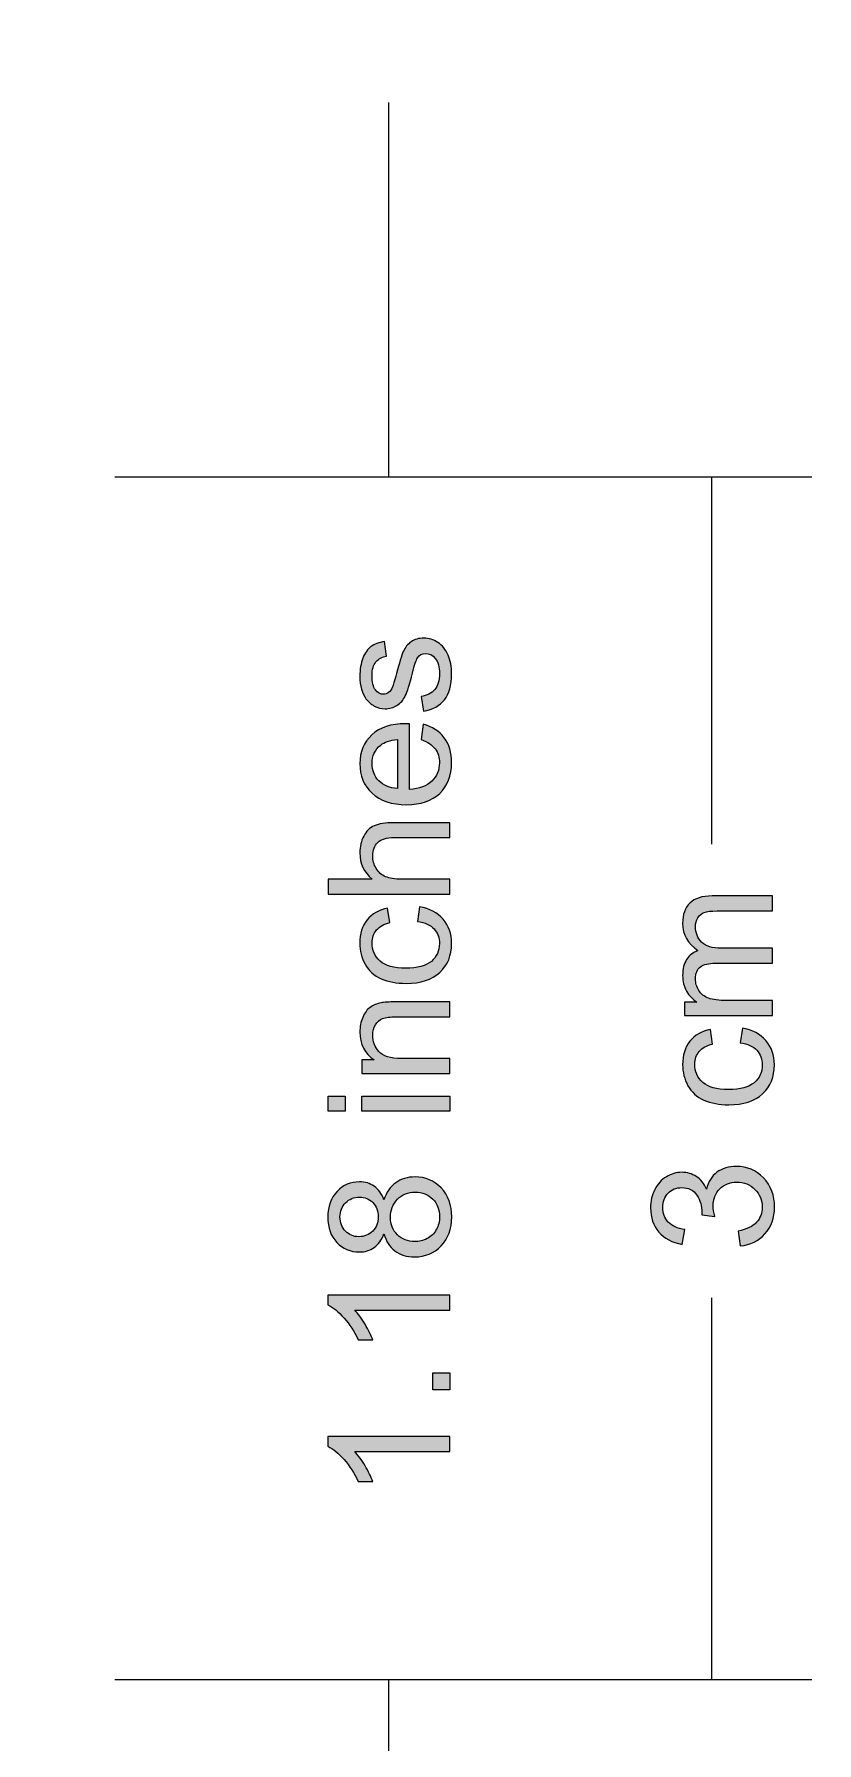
# Model space of a CAD drawing. Header units: centimetres. Extents: x 3.2 to 56.2, y -80.4 to -3.5.
# Drawn here: x 8.625 to 10.578, y -75.44 to -71.178 of the extents above; entities that cross this region are included whole.
import ezdxf

# ---------------------------------------------------------------- set-up
doc = ezdxf.new("R2010")
doc.units = ezdxf.units.CM
doc.header["$MEASUREMENT"] = 0

msp = doc.modelspace()

# ---------------------------------------------------------------- hatches: boundary and pattern name
at = {"true_color": 0x1e6ea6}
h = msp.add_hatch(color=144, dxfattribs=at)
edge = h.paths.add_edge_path()
edge.add_spline(control_points=[(9.6619, -74.6762), (9.6619, -74.6762), (9.6619, -74.7135), (9.6619, -74.7135), (9.6619, -74.7135), (9.4247, -74.7135), (9.4247, -74.7135), (9.4333, -74.7224), (9.4418, -74.7342), (9.4504, -74.7487), (9.4589, -74.7633), (9.4653, -74.7764), (9.4696, -74.788), (9.4696, -74.788), (9.4336, -74.788), (9.4336, -74.788), (9.4238, -74.7672), (9.412, -74.7489), (9.398, -74.7334), (9.3841, -74.7178), (9.3706, -74.7067), (9.3575, -74.7002), (9.3575, -74.7002), (9.3575, -74.6762), (9.3575, -74.6762), (9.3575, -74.6762), (9.6619, -74.6762), (9.6619, -74.6762), (9.6619, -74.6762), (9.6619, -74.6762), (9.6619, -74.6762)], knot_values=[0, 0, 0, 0, 1, 1, 1, 2, 2, 2, 3, 3, 3, 4, 4, 4, 5, 5, 5, 6, 6, 6, 7, 7, 7, 8, 8, 8, 9, 9, 9, 10, 10, 10, 10], degree=3, periodic=1)
h.paths.add_polyline_path([(9.6619, -74.5597), (9.6196, -74.5597), (9.6196, -74.5174), (9.6619, -74.5174)])
edge = h.paths.add_edge_path()
edge.add_spline(control_points=[(9.6619, -74.3231), (9.6619, -74.3231), (9.6619, -74.3604), (9.6619, -74.3604), (9.6619, -74.3604), (9.4247, -74.3604), (9.4247, -74.3604), (9.4333, -74.3694), (9.4418, -74.3811), (9.4504, -74.3957), (9.4589, -74.4102), (9.4653, -74.4233), (9.4696, -74.4349), (9.4696, -74.4349), (9.4336, -74.4349), (9.4336, -74.4349), (9.4238, -74.4141), (9.412, -74.3959), (9.398, -74.3803), (9.3841, -74.3647), (9.3706, -74.3536), (9.3575, -74.3471), (9.3575, -74.3471), (9.3575, -74.3231), (9.3575, -74.3231), (9.3575, -74.3231), (9.6619, -74.3231), (9.6619, -74.3231), (9.6619, -74.3231), (9.6619, -74.3231), (9.6619, -74.3231)], knot_values=[0, 0, 0, 0, 1, 1, 1, 2, 2, 2, 3, 3, 3, 4, 4, 4, 5, 5, 5, 6, 6, 6, 7, 7, 7, 8, 8, 8, 9, 9, 9, 10, 10, 10, 10], degree=3, periodic=1)
edge = h.paths.add_edge_path()
edge.add_spline(control_points=[(9.4976, -74.17), (9.4919, -74.1855), (9.4838, -74.1969), (9.4734, -74.2044), (9.4629, -74.2118), (9.4503, -74.2156), (9.4357, -74.2156), (9.4136, -74.2156), (9.3951, -74.2076), (9.3801, -74.1918), (9.3651, -74.176), (9.3575, -74.1549), (9.3575, -74.1286), (9.3575, -74.1022), (9.3652, -74.0809), (9.3806, -74.0648), (9.396, -74.0488), (9.4147, -74.0407), (9.4367, -74.0407), (9.4508, -74.0407), (9.4631, -74.0444), (9.4734, -74.0517), (9.4839, -74.0591), (9.4919, -74.0702), (9.4976, -74.0852), (9.5036, -74.0667), (9.5134, -74.0526), (9.5269, -74.043), (9.5404, -74.0333), (9.5565, -74.0284), (9.5752, -74.0284), (9.6011, -74.0284), (9.6229, -74.0376), (9.6405, -74.0559), (9.6581, -74.0742), (9.667, -74.0983), (9.667, -74.1281), (9.667, -74.158), (9.6581, -74.182), (9.6404, -74.2004), (9.6227, -74.2186), (9.6006, -74.2278), (9.5742, -74.2278), (9.5545, -74.2278), (9.538, -74.2228), (9.5247, -74.2128), (9.5114, -74.2028), (9.5024, -74.1885), (9.4976, -74.17), (9.4976, -74.17), (9.4976, -74.17), (9.4976, -74.17)], knot_values=[0, 0, 0, 0, 1, 1, 1, 2, 2, 2, 3, 3, 3, 4, 4, 4, 5, 5, 5, 6, 6, 6, 7, 7, 7, 8, 8, 8, 9, 9, 9, 10, 10, 10, 11, 11, 11, 12, 12, 12, 13, 13, 13, 14, 14, 14, 15, 15, 15, 16, 16, 16, 17, 17, 17, 17], degree=3, periodic=1)
edge = h.paths.add_edge_path()
edge.add_spline(control_points=[(9.4343, -74.1775), (9.4487, -74.1775), (9.4605, -74.1729), (9.4696, -74.1638), (9.4787, -74.1546), (9.4832, -74.1426), (9.4832, -74.1277), (9.4832, -74.1132), (9.4787, -74.1015), (9.4697, -74.0924), (9.4607, -74.0833), (9.4496, -74.0788), (9.4365, -74.0788), (9.4228, -74.0788), (9.4113, -74.0835), (9.402, -74.0929), (9.3926, -74.1022), (9.388, -74.114), (9.388, -74.1281), (9.388, -74.1424), (9.3926, -74.1542), (9.4017, -74.1636), (9.4108, -74.1728), (9.4216, -74.1775), (9.4343, -74.1775), (9.4343, -74.1775), (9.4343, -74.1775), (9.4343, -74.1775)], knot_values=[0, 0, 0, 0, 1, 1, 1, 2, 2, 2, 3, 3, 3, 4, 4, 4, 5, 5, 5, 6, 6, 6, 7, 7, 7, 8, 8, 8, 9, 9, 9, 9], degree=3, periodic=1)
edge = h.paths.add_edge_path()
edge.add_spline(control_points=[(9.5745, -74.1897), (9.5851, -74.1897), (9.5954, -74.1873), (9.6053, -74.1823), (9.6152, -74.1774), (9.6229, -74.1699), (9.6283, -74.1599), (9.6337, -74.1499), (9.6365, -74.1392), (9.6365, -74.1279), (9.6365, -74.1099), (9.6308, -74.0953), (9.6194, -74.0837), (9.6079, -74.0722), (9.5934, -74.0665), (9.5757, -74.0665), (9.5578, -74.0665), (9.543, -74.0725), (9.5313, -74.0842), (9.5196, -74.0961), (9.5137, -74.1111), (9.5137, -74.129), (9.5137, -74.1467), (9.5195, -74.1611), (9.5311, -74.1726), (9.5426, -74.184), (9.5571, -74.1897), (9.5745, -74.1897), (9.5745, -74.1897), (9.5745, -74.1897), (9.5745, -74.1897)], knot_values=[0, 0, 0, 0, 1, 1, 1, 2, 2, 2, 3, 3, 3, 4, 4, 4, 5, 5, 5, 6, 6, 6, 7, 7, 7, 8, 8, 8, 9, 9, 9, 10, 10, 10, 10], degree=3, periodic=1)
h.paths.add_polyline_path([(9.4011, -73.8642), (9.3588, -73.8642), (9.3588, -73.8269), (9.4011, -73.8269)])
h.paths.add_polyline_path([(9.6619, -73.8642), (9.4422, -73.8642), (9.4422, -73.8269), (9.6619, -73.8269)])
edge = h.paths.add_edge_path()
edge.add_spline(control_points=[(9.6619, -73.7701), (9.6619, -73.7701), (9.4422, -73.7701), (9.4422, -73.7701), (9.4422, -73.7701), (9.4422, -73.7367), (9.4422, -73.7367), (9.4422, -73.7367), (9.4734, -73.7367), (9.4734, -73.7367), (9.4494, -73.7206), (9.4375, -73.6973), (9.4375, -73.6669), (9.4375, -73.6536), (9.4399, -73.6415), (9.4447, -73.6304), (9.4494, -73.6193), (9.4557, -73.611), (9.4633, -73.6055), (9.471, -73.6), (9.4802, -73.5961), (9.4908, -73.5939), (9.4977, -73.5926), (9.5098, -73.5919), (9.527, -73.5919), (9.527, -73.5919), (9.6619, -73.5919), (9.6619, -73.5919), (9.6619, -73.5919), (9.6619, -73.6292), (9.6619, -73.6292), (9.6619, -73.6292), (9.5284, -73.6292), (9.5284, -73.6292), (9.5132, -73.6292), (9.5019, -73.6306), (9.4944, -73.6335), (9.4869, -73.6364), (9.4809, -73.6415), (9.4764, -73.6488), (9.472, -73.6562), (9.4697, -73.6649), (9.4697, -73.6747), (9.4697, -73.6905), (9.4747, -73.7042), (9.4848, -73.7157), (9.4948, -73.7272), (9.5139, -73.7329), (9.542, -73.7329), (9.542, -73.7329), (9.6619, -73.7329), (9.6619, -73.7329), (9.6619, -73.7329), (9.6619, -73.7701), (9.6619, -73.7701), (9.6619, -73.7701), (9.6619, -73.7701), (9.6619, -73.7701)], knot_values=[0, 0, 0, 0, 1, 1, 1, 2, 2, 2, 3, 3, 3, 4, 4, 4, 5, 5, 5, 6, 6, 6, 7, 7, 7, 8, 8, 8, 9, 9, 9, 10, 10, 10, 11, 11, 11, 12, 12, 12, 13, 13, 13, 14, 14, 14, 15, 15, 15, 16, 16, 16, 17, 17, 17, 18, 18, 18, 19, 19, 19, 19], degree=3, periodic=1)
edge = h.paths.add_edge_path()
edge.add_spline(control_points=[(9.5815, -73.3912), (9.5815, -73.3912), (9.5865, -73.3548), (9.5865, -73.3548), (9.6116, -73.3588), (9.6311, -73.369), (9.6453, -73.3854), (9.6595, -73.4018), (9.6665, -73.4221), (9.6665, -73.446), (9.6665, -73.476), (9.6567, -73.5001), (9.6371, -73.5183), (9.6175, -73.5366), (9.5894, -73.5457), (9.5529, -73.5457), (9.5292, -73.5457), (9.5085, -73.5417), (9.4907, -73.5339), (9.473, -73.5261), (9.4597, -73.5142), (9.4509, -73.4981), (9.442, -73.4821), (9.4375, -73.4646), (9.4375, -73.4457), (9.4375, -73.4219), (9.4435, -73.4024), (9.4556, -73.3873), (9.4676, -73.3721), (9.4848, -73.3624), (9.5069, -73.3582), (9.5069, -73.3582), (9.5125, -73.3941), (9.5125, -73.3941), (9.4977, -73.3976), (9.4866, -73.4037), (9.4791, -73.4125), (9.4717, -73.4212), (9.468, -73.4318), (9.468, -73.4442), (9.468, -73.463), (9.4747, -73.4782), (9.4881, -73.49), (9.5016, -73.5017), (9.5228, -73.5076), (9.5518, -73.5076), (9.5813, -73.5076), (9.6027, -73.5019), (9.616, -73.4907), (9.6294, -73.4793), (9.6361, -73.4646), (9.6361, -73.4464), (9.6361, -73.4317), (9.6316, -73.4195), (9.6227, -73.4098), (9.6138, -73.4), (9.6, -73.3938), (9.5815, -73.3912), (9.5815, -73.3912), (9.5815, -73.3912), (9.5815, -73.3912)], knot_values=[0, 0, 0, 0, 1, 1, 1, 2, 2, 2, 3, 3, 3, 4, 4, 4, 5, 5, 5, 6, 6, 6, 7, 7, 7, 8, 8, 8, 9, 9, 9, 10, 10, 10, 11, 11, 11, 12, 12, 12, 13, 13, 13, 14, 14, 14, 15, 15, 15, 16, 16, 16, 17, 17, 17, 18, 18, 18, 19, 19, 19, 20, 20, 20, 20], degree=3, periodic=1)
edge = h.paths.add_edge_path()
edge.add_spline(control_points=[(9.6619, -73.323), (9.6619, -73.323), (9.3588, -73.323), (9.3588, -73.323), (9.3588, -73.323), (9.3588, -73.2858), (9.3588, -73.2858), (9.3588, -73.2858), (9.4679, -73.2858), (9.4679, -73.2858), (9.4476, -73.2685), (9.4375, -73.2467), (9.4375, -73.2203), (9.4375, -73.2041), (9.4407, -73.1901), (9.4471, -73.1781), (9.4535, -73.1662), (9.4624, -73.1576), (9.4736, -73.1525), (9.4849, -73.1473), (9.5014, -73.1448), (9.5228, -73.1448), (9.5228, -73.1448), (9.6619, -73.1448), (9.6619, -73.1448), (9.6619, -73.1448), (9.6619, -73.182), (9.6619, -73.182), (9.6619, -73.182), (9.523, -73.182), (9.523, -73.182), (9.5044, -73.182), (9.4909, -73.1861), (9.4824, -73.1941), (9.4739, -73.2021), (9.4697, -73.2134), (9.4697, -73.228), (9.4697, -73.239), (9.4725, -73.2493), (9.4782, -73.259), (9.484, -73.2686), (9.4917, -73.2755), (9.5015, -73.2796), (9.5113, -73.2837), (9.5247, -73.2858), (9.542, -73.2858), (9.542, -73.2858), (9.6619, -73.2858), (9.6619, -73.2858), (9.6619, -73.2858), (9.6619, -73.323), (9.6619, -73.323), (9.6619, -73.323), (9.6619, -73.323), (9.6619, -73.323)], knot_values=[0, 0, 0, 0, 1, 1, 1, 2, 2, 2, 3, 3, 3, 4, 4, 4, 5, 5, 5, 6, 6, 6, 7, 7, 7, 8, 8, 8, 9, 9, 9, 10, 10, 10, 11, 11, 11, 12, 12, 12, 13, 13, 13, 14, 14, 14, 15, 15, 15, 16, 16, 16, 17, 17, 17, 18, 18, 18, 18], degree=3, periodic=1)
edge = h.paths.add_edge_path()
edge.add_spline(control_points=[(9.5908, -72.9377), (9.5908, -72.9377), (9.5958, -72.8992), (9.5958, -72.8992), (9.6182, -72.9052), (9.6356, -72.9164), (9.648, -72.9328), (9.6603, -72.9491), (9.6665, -72.97), (9.6665, -72.9955), (9.6665, -73.0275), (9.6567, -73.0529), (9.6369, -73.0717), (9.6172, -73.0905), (9.5895, -73.0999), (9.5539, -73.0999), (9.517, -73.0999), (9.4884, -73.0904), (9.4681, -73.0714), (9.4477, -73.0524), (9.4375, -73.0278), (9.4375, -72.9976), (9.4375, -72.9683), (9.4475, -72.9444), (9.4674, -72.9258), (9.4874, -72.9072), (9.5155, -72.8979), (9.5517, -72.8979), (9.5539, -72.8979), (9.5572, -72.898), (9.5616, -72.8981), (9.5616, -72.8981), (9.5616, -73.0618), (9.5616, -73.0618), (9.5856, -73.0603), (9.6041, -73.0536), (9.6169, -73.0413), (9.6297, -73.0291), (9.6361, -73.0138), (9.6361, -72.9955), (9.6361, -72.9819), (9.6325, -72.9702), (9.6253, -72.9606), (9.6181, -72.951), (9.6066, -72.9434), (9.5908, -72.9377), (9.5908, -72.9377), (9.5908, -72.9377), (9.5908, -72.9377)], knot_values=[0, 0, 0, 0, 1, 1, 1, 2, 2, 2, 3, 3, 3, 4, 4, 4, 5, 5, 5, 6, 6, 6, 7, 7, 7, 8, 8, 8, 9, 9, 9, 10, 10, 10, 11, 11, 11, 12, 12, 12, 13, 13, 13, 14, 14, 14, 15, 15, 15, 16, 16, 16, 16], degree=3, periodic=1)
edge = h.paths.add_edge_path()
edge.add_spline(control_points=[(9.5311, -73.0596), (9.5311, -73.0596), (9.5311, -72.9373), (9.5311, -72.9373), (9.5126, -72.9389), (9.4988, -72.9436), (9.4895, -72.9513), (9.4752, -72.9631), (9.468, -72.9785), (9.468, -72.9973), (9.468, -73.0144), (9.4737, -73.0287), (9.4851, -73.0404), (9.4966, -73.0519), (9.5119, -73.0584), (9.5311, -73.0596), (9.5311, -73.0596), (9.5311, -73.0596), (9.5311, -73.0596)], knot_values=[0, 0, 0, 0, 1, 1, 1, 2, 2, 2, 3, 3, 3, 4, 4, 4, 5, 5, 5, 6, 6, 6, 6], degree=3, periodic=1)
edge = h.paths.add_edge_path()
edge.add_spline(control_points=[(9.5963, -72.867), (9.5963, -72.867), (9.5903, -72.8301), (9.5903, -72.8301), (9.6051, -72.8281), (9.6164, -72.8223), (9.6243, -72.8128), (9.6321, -72.8034), (9.6361, -72.7901), (9.6361, -72.7732), (9.6361, -72.756), (9.6326, -72.7433), (9.6256, -72.735), (9.6187, -72.7268), (9.6105, -72.7226), (9.6011, -72.7226), (9.5928, -72.7226), (9.5861, -72.7263), (9.5813, -72.7338), (9.578, -72.739), (9.5738, -72.7517), (9.5687, -72.7719), (9.5618, -72.7991), (9.5559, -72.8179), (9.5509, -72.8285), (9.5458, -72.839), (9.5389, -72.847), (9.53, -72.8524), (9.5212, -72.8579), (9.5114, -72.8606), (9.5007, -72.8606), (9.4909, -72.8606), (9.4818, -72.8584), (9.4735, -72.8539), (9.4652, -72.8494), (9.4583, -72.8433), (9.4528, -72.8356), (9.4485, -72.8298), (9.4449, -72.8219), (9.442, -72.812), (9.439, -72.802), (9.4375, -72.7913), (9.4375, -72.7799), (9.4375, -72.7627), (9.44, -72.7476), (9.445, -72.7346), (9.4499, -72.7215), (9.4567, -72.7119), (9.4652, -72.7057), (9.4737, -72.6996), (9.4851, -72.6953), (9.4993, -72.693), (9.4993, -72.693), (9.5044, -72.7294), (9.5044, -72.7294), (9.493, -72.731), (9.484, -72.7358), (9.4776, -72.7437), (9.4712, -72.7516), (9.468, -72.7627), (9.468, -72.7772), (9.468, -72.7942), (9.4708, -72.8064), (9.4765, -72.8137), (9.4821, -72.8209), (9.4887, -72.8246), (9.4963, -72.8246), (9.5011, -72.8246), (9.5055, -72.8231), (9.5094, -72.8201), (9.5133, -72.8171), (9.5166, -72.8123), (9.5192, -72.8059), (9.5206, -72.8021), (9.5238, -72.7912), (9.5287, -72.773), (9.5357, -72.7468), (9.5415, -72.7285), (9.546, -72.718), (9.5504, -72.7076), (9.557, -72.6994), (9.5654, -72.6935), (9.574, -72.6875), (9.5846, -72.6845), (9.5973, -72.6845), (9.6096, -72.6845), (9.6212, -72.6881), (9.6322, -72.6954), (9.6431, -72.7026), (9.6516, -72.7131), (9.6576, -72.7267), (9.6636, -72.7404), (9.6665, -72.7558), (9.6665, -72.773), (9.6665, -72.8016), (9.6606, -72.8233), (9.6488, -72.8383), (9.637, -72.8533), (9.6195, -72.8628), (9.5963, -72.867)], knot_values=[0, 0, 0, 0, 1, 1, 1, 2, 2, 2, 3, 3, 3, 4, 4, 4, 5, 5, 5, 6, 6, 6, 7, 7, 7, 8, 8, 8, 9, 9, 9, 10, 10, 10, 11, 11, 11, 12, 12, 12, 13, 13, 13, 14, 14, 14, 15, 15, 15, 16, 16, 16, 17, 17, 17, 18, 18, 18, 19, 19, 19, 20, 20, 20, 21, 21, 21, 22, 22, 22, 23, 23, 23, 24, 24, 24, 25, 25, 25, 26, 26, 26, 27, 27, 27, 28, 28, 28, 29, 29, 29, 30, 30, 30, 31, 31, 31, 32, 32, 32, 33, 33, 33, 33], degree=3, periodic=1)
h = msp.add_hatch(color=144, dxfattribs=at)
edge = h.paths.add_edge_path()
edge.add_spline(control_points=[(10.3867, -74.2006), (10.3867, -74.2006), (10.3816, -74.1634), (10.3816, -74.1634), (10.4028, -74.1591), (10.418, -74.1519), (10.4273, -74.1416), (10.4366, -74.1314), (10.4413, -74.1189), (10.4413, -74.104), (10.4413, -74.0863), (10.4352, -74.0714), (10.4231, -74.0594), (10.411, -74.0474), (10.3959, -74.0415), (10.378, -74.0415), (10.3609, -74.0415), (10.3468, -74.047), (10.3357, -74.0582), (10.3246, -74.0694), (10.319, -74.0836), (10.319, -74.1009), (10.319, -74.1079), (10.3204, -74.1167), (10.3232, -74.1272), (10.3232, -74.1272), (10.2906, -74.123), (10.2906, -74.123), (10.2909, -74.1205), (10.291, -74.1185), (10.291, -74.117), (10.291, -74.1011), (10.2868, -74.0868), (10.2786, -74.074), (10.2703, -74.0613), (10.2576, -74.055), (10.2405, -74.055), (10.2269, -74.055), (10.2156, -74.0597), (10.2066, -74.0689), (10.1977, -74.0781), (10.1932, -74.0901), (10.1932, -74.1047), (10.1932, -74.1192), (10.1978, -74.1313), (10.207, -74.1409), (10.2162, -74.1506), (10.2299, -74.1568), (10.2483, -74.1596), (10.2483, -74.1596), (10.2415, -74.1968), (10.2415, -74.1968), (10.2165, -74.1922), (10.1971, -74.1819), (10.1834, -74.1658), (10.1696, -74.1497), (10.1628, -74.1296), (10.1628, -74.1056), (10.1628, -74.0891), (10.1663, -74.0738), (10.1734, -74.0599), (10.1805, -74.046), (10.1901, -74.0353), (10.2023, -74.028), (10.2146, -74.0206), (10.2276, -74.0169), (10.2413, -74.0169), (10.2544, -74.0169), (10.2662, -74.0204), (10.277, -74.0274), (10.2877, -74.0345), (10.2962, -74.0449), (10.3026, -74.0587), (10.3067, -74.0407), (10.3153, -74.0268), (10.3283, -74.0169), (10.3413, -74.007), (10.3577, -74.0021), (10.3772, -74.0021), (10.4037, -74.0021), (10.4262, -74.0117), (10.4446, -74.031), (10.463, -74.0503), (10.4722, -74.0748), (10.4722, -74.1042), (10.4722, -74.1308), (10.4642, -74.1529), (10.4483, -74.1705), (10.4325, -74.1881), (10.412, -74.1981), (10.3867, -74.2006), (10.3867, -74.2006), (10.3867, -74.2006), (10.3867, -74.2006)], knot_values=[0, 0, 0, 0, 1, 1, 1, 2, 2, 2, 3, 3, 3, 4, 4, 4, 5, 5, 5, 6, 6, 6, 7, 7, 7, 8, 8, 8, 9, 9, 9, 10, 10, 10, 11, 11, 11, 12, 12, 12, 13, 13, 13, 14, 14, 14, 15, 15, 15, 16, 16, 16, 17, 17, 17, 18, 18, 18, 19, 19, 19, 20, 20, 20, 21, 21, 21, 22, 22, 22, 23, 23, 23, 24, 24, 24, 25, 25, 25, 26, 26, 26, 27, 27, 27, 28, 28, 28, 29, 29, 29, 30, 30, 30, 31, 31, 31, 31], degree=3, periodic=1)
edge = h.paths.add_edge_path()
edge.add_spline(control_points=[(10.3867, -73.6939), (10.3867, -73.6939), (10.3918, -73.6575), (10.3918, -73.6575), (10.4168, -73.6615), (10.4364, -73.6717), (10.4505, -73.6881), (10.4647, -73.7045), (10.4718, -73.7248), (10.4718, -73.7487), (10.4718, -73.7787), (10.462, -73.8028), (10.4424, -73.821), (10.4227, -73.8393), (10.3947, -73.8484), (10.3581, -73.8484), (10.3344, -73.8484), (10.3137, -73.8445), (10.2959, -73.8366), (10.2782, -73.8288), (10.2649, -73.8169), (10.2561, -73.8008), (10.2472, -73.7848), (10.2428, -73.7673), (10.2428, -73.7484), (10.2428, -73.7247), (10.2487, -73.7051), (10.2608, -73.69), (10.2729, -73.6748), (10.29, -73.6651), (10.3122, -73.6609), (10.3122, -73.6609), (10.3177, -73.6969), (10.3177, -73.6969), (10.3029, -73.7003), (10.2919, -73.7064), (10.2844, -73.7152), (10.277, -73.724), (10.2732, -73.7345), (10.2732, -73.7469), (10.2732, -73.7657), (10.2799, -73.781), (10.2933, -73.7927), (10.3068, -73.8044), (10.328, -73.8103), (10.3571, -73.8103), (10.3866, -73.8103), (10.4079, -73.8047), (10.4213, -73.7934), (10.4346, -73.782), (10.4413, -73.7673), (10.4413, -73.7491), (10.4413, -73.7345), (10.4368, -73.7223), (10.4279, -73.7125), (10.419, -73.7027), (10.4052, -73.6965), (10.3867, -73.6939), (10.3867, -73.6939), (10.3867, -73.6939), (10.3867, -73.6939)], knot_values=[0, 0, 0, 0, 1, 1, 1, 2, 2, 2, 3, 3, 3, 4, 4, 4, 5, 5, 5, 6, 6, 6, 7, 7, 7, 8, 8, 8, 9, 9, 9, 10, 10, 10, 11, 11, 11, 12, 12, 12, 13, 13, 13, 14, 14, 14, 15, 15, 15, 16, 16, 16, 17, 17, 17, 18, 18, 18, 19, 19, 19, 20, 20, 20, 20], degree=3, periodic=1)
edge = h.paths.add_edge_path()
edge.add_spline(control_points=[(10.4671, -73.6257), (10.4671, -73.6257), (10.2474, -73.6257), (10.2474, -73.6257), (10.2474, -73.6257), (10.2474, -73.5923), (10.2474, -73.5923), (10.2474, -73.5923), (10.2785, -73.5923), (10.2785, -73.5923), (10.2677, -73.5854), (10.259, -73.5763), (10.2526, -73.5648), (10.246, -73.5534), (10.2428, -73.5404), (10.2428, -73.5258), (10.2428, -73.5096), (10.2461, -73.4963), (10.2528, -73.4859), (10.2596, -73.4755), (10.269, -73.4682), (10.2811, -73.464), (10.2555, -73.4464), (10.2428, -73.4238), (10.2428, -73.3959), (10.2428, -73.374), (10.2487, -73.3571), (10.2608, -73.3454), (10.2729, -73.3336), (10.2914, -73.3277), (10.3165, -73.3277), (10.3165, -73.3277), (10.4671, -73.3277), (10.4671, -73.3277), (10.4671, -73.3277), (10.4671, -73.365), (10.4671, -73.365), (10.4671, -73.365), (10.3288, -73.365), (10.3288, -73.365), (10.314, -73.365), (10.3033, -73.3662), (10.2967, -73.3686), (10.2902, -73.371), (10.285, -73.3754), (10.2809, -73.3818), (10.2769, -73.3882), (10.2749, -73.3956), (10.2749, -73.4042), (10.2749, -73.4197), (10.2801, -73.4326), (10.2903, -73.4428), (10.3006, -73.453), (10.317, -73.4581), (10.3396, -73.4581), (10.3396, -73.4581), (10.4671, -73.4581), (10.4671, -73.4581), (10.4671, -73.4581), (10.4671, -73.4953), (10.4671, -73.4953), (10.4671, -73.4953), (10.3245, -73.4953), (10.3245, -73.4953), (10.308, -73.4953), (10.2956, -73.4984), (10.2873, -73.5044), (10.2791, -73.5105), (10.2749, -73.5205), (10.2749, -73.5342), (10.2749, -73.5447), (10.2777, -73.5543), (10.2832, -73.5632), (10.2887, -73.5721), (10.2967, -73.5785), (10.3074, -73.5826), (10.318, -73.5865), (10.3333, -73.5885), (10.3532, -73.5885), (10.3532, -73.5885), (10.4671, -73.5885), (10.4671, -73.5885), (10.4671, -73.5885), (10.4671, -73.6257), (10.4671, -73.6257)], knot_values=[0, 0, 0, 0, 1, 1, 1, 2, 2, 2, 3, 3, 3, 4, 4, 4, 5, 5, 5, 6, 6, 6, 7, 7, 7, 8, 8, 8, 9, 9, 9, 10, 10, 10, 11, 11, 11, 12, 12, 12, 13, 13, 13, 14, 14, 14, 15, 15, 15, 16, 16, 16, 17, 17, 17, 18, 18, 18, 19, 19, 19, 20, 20, 20, 21, 21, 21, 22, 22, 22, 23, 23, 23, 24, 24, 24, 25, 25, 25, 26, 26, 26, 27, 27, 27, 28, 28, 28, 28], degree=3, periodic=1)

# ---------------------------------------------------------------- linework, layer by layer
at = {"color": 144, "lineweight": 9, "true_color": 0x1e6ea6}
for points in [[(9.5097, -72.282), (9.5097, -71.3487)], [(8.8264, -72.282), (10.5649, -72.282)], [(8.8264, -72.282), (9.7597, -72.282)], [(10.3149, -72.282), (10.3149, -73.1986)], [(10.3149, -74.3297), (10.3149, -75.2819)], [(8.8264, -75.2819), (10.5649, -75.2819)], [(8.8264, -75.2819), (9.7597, -75.2819)], [(9.5097, -76.2152), (9.5097, -75.2819)]]:
    msp.add_lwpolyline(points, dxfattribs=at)
at = {"lineweight": 0}
for points in [[(9.4011, -73.8642), (9.3588, -73.8642), (9.3588, -73.8269), (9.4011, -73.8269), (9.4011, -73.8642), (9.4011, -73.8642)], [(9.6619, -73.8642), (9.4422, -73.8642), (9.4422, -73.8269), (9.6619, -73.8269), (9.6619, -73.8642), (9.6619, -73.8642)], [(9.6619, -74.5597), (9.6196, -74.5597), (9.6196, -74.5174), (9.6619, -74.5174), (9.6619, -74.5597), (9.6619, -74.5597)]]:
    msp.add_lwpolyline(points, dxfattribs=at)
at = {"color": 240, "lineweight": 211, "true_color": 0xed1c24}
msp.add_open_spline([(5.3105, -42.9), (5.3105, -42.9), (54.0873, -42.9), (54.0873, -42.9), (55.2534, -42.9), (56.2073, -43.854), (56.2073, -45.02), (56.2073, -45.02), (56.2073, -78.2666), (56.2073, -78.2666), (56.2073, -79.4326), (55.2534, -80.3866), (54.0873, -80.3866), (54.0873, -80.3866), (5.3105, -80.3866), (5.3105, -80.3866), (4.1445, -80.3866), (3.1905, -79.4326), (3.1905, -78.2666), (3.1905, -78.2666), (3.1905, -45.02), (3.1905, -45.02), (3.1905, -43.854), (4.1445, -42.9), (5.3105, -42.9)], degree=3, knots=[0, 0, 0, 0, 1, 1, 1, 2, 2, 2, 3, 3, 3, 4, 4, 4, 5, 5, 5, 6, 6, 6, 7, 7, 7, 8, 8, 8, 8], dxfattribs=at)
at = {"lineweight": 0}
for points, knots in [([(9.5963, -72.867), (9.5963, -72.867), (9.5903, -72.8301), (9.5903, -72.8301), (9.6051, -72.8281), (9.6164, -72.8223), (9.6243, -72.8128), (9.6321, -72.8034), (9.6361, -72.7901), (9.6361, -72.7732), (9.6361, -72.756), (9.6326, -72.7433), (9.6256, -72.735), (9.6187, -72.7268), (9.6105, -72.7226), (9.6011, -72.7226), (9.5928, -72.7226), (9.5861, -72.7263), (9.5813, -72.7338), (9.578, -72.739), (9.5738, -72.7517), (9.5687, -72.7719), (9.5618, -72.7991), (9.5559, -72.8179), (9.5509, -72.8285), (9.5458, -72.839), (9.5389, -72.847), (9.53, -72.8524), (9.5212, -72.8579), (9.5114, -72.8606), (9.5007, -72.8606), (9.4909, -72.8606), (9.4818, -72.8584), (9.4735, -72.8539), (9.4652, -72.8494), (9.4583, -72.8433), (9.4528, -72.8356), (9.4485, -72.8298), (9.4449, -72.8219), (9.442, -72.812), (9.439, -72.802), (9.4375, -72.7913), (9.4375, -72.7799), (9.4375, -72.7627), (9.44, -72.7476), (9.445, -72.7346), (9.4499, -72.7215), (9.4567, -72.7119), (9.4652, -72.7057), (9.4737, -72.6996), (9.4851, -72.6953), (9.4993, -72.693), (9.4993, -72.693), (9.5044, -72.7294), (9.5044, -72.7294), (9.493, -72.731), (9.484, -72.7358), (9.4776, -72.7437), (9.4712, -72.7516), (9.468, -72.7627), (9.468, -72.7772), (9.468, -72.7942), (9.4708, -72.8064), (9.4765, -72.8137), (9.4821, -72.8209), (9.4887, -72.8246), (9.4963, -72.8246), (9.5011, -72.8246), (9.5055, -72.8231), (9.5094, -72.8201), (9.5133, -72.8171), (9.5166, -72.8123), (9.5192, -72.8059), (9.5206, -72.8021), (9.5238, -72.7912), (9.5287, -72.773), (9.5357, -72.7468), (9.5415, -72.7285), (9.546, -72.718), (9.5504, -72.7076), (9.557, -72.6994), (9.5654, -72.6935), (9.574, -72.6875), (9.5846, -72.6845), (9.5973, -72.6845), (9.6096, -72.6845), (9.6212, -72.6881), (9.6322, -72.6954), (9.6431, -72.7026), (9.6516, -72.7131), (9.6576, -72.7267), (9.6636, -72.7404), (9.6665, -72.7558), (9.6665, -72.773), (9.6665, -72.8016), (9.6606, -72.8233), (9.6488, -72.8383), (9.637, -72.8533), (9.6195, -72.8628), (9.5963, -72.867)], [0, 0, 0, 0, 1, 1, 1, 2, 2, 2, 3, 3, 3, 4, 4, 4, 5, 5, 5, 6, 6, 6, 7, 7, 7, 8, 8, 8, 9, 9, 9, 10, 10, 10, 11, 11, 11, 12, 12, 12, 13, 13, 13, 14, 14, 14, 15, 15, 15, 16, 16, 16, 17, 17, 17, 18, 18, 18, 19, 19, 19, 20, 20, 20, 21, 21, 21, 22, 22, 22, 23, 23, 23, 24, 24, 24, 25, 25, 25, 26, 26, 26, 27, 27, 27, 28, 28, 28, 29, 29, 29, 30, 30, 30, 31, 31, 31, 32, 32, 32, 33, 33, 33, 33]), ([(9.5908, -72.9377), (9.5908, -72.9377), (9.5958, -72.8992), (9.5958, -72.8992), (9.6182, -72.9052), (9.6356, -72.9164), (9.648, -72.9328), (9.6603, -72.9491), (9.6665, -72.97), (9.6665, -72.9955), (9.6665, -73.0275), (9.6567, -73.0529), (9.6369, -73.0717), (9.6172, -73.0905), (9.5895, -73.0999), (9.5539, -73.0999), (9.517, -73.0999), (9.4884, -73.0904), (9.4681, -73.0714), (9.4477, -73.0524), (9.4375, -73.0278), (9.4375, -72.9976), (9.4375, -72.9683), (9.4475, -72.9444), (9.4674, -72.9258), (9.4874, -72.9072), (9.5155, -72.8979), (9.5517, -72.8979), (9.5539, -72.8979), (9.5572, -72.898), (9.5616, -72.8981), (9.5616, -72.8981), (9.5616, -73.0618), (9.5616, -73.0618), (9.5856, -73.0603), (9.6041, -73.0536), (9.6169, -73.0413), (9.6297, -73.0291), (9.6361, -73.0138), (9.6361, -72.9955), (9.6361, -72.9819), (9.6325, -72.9702), (9.6253, -72.9606), (9.6181, -72.951), (9.6066, -72.9434), (9.5908, -72.9377), (9.5908, -72.9377), (9.5908, -72.9377), (9.5908, -72.9377)], [0, 0, 0, 0, 1, 1, 1, 2, 2, 2, 3, 3, 3, 4, 4, 4, 5, 5, 5, 6, 6, 6, 7, 7, 7, 8, 8, 8, 9, 9, 9, 10, 10, 10, 11, 11, 11, 12, 12, 12, 13, 13, 13, 14, 14, 14, 15, 15, 15, 16, 16, 16, 16]), ([(9.5311, -73.0596), (9.5311, -73.0596), (9.5311, -72.9373), (9.5311, -72.9373), (9.5126, -72.9389), (9.4988, -72.9436), (9.4895, -72.9513), (9.4752, -72.9631), (9.468, -72.9785), (9.468, -72.9973), (9.468, -73.0144), (9.4737, -73.0287), (9.4851, -73.0404), (9.4966, -73.0519), (9.5119, -73.0584), (9.5311, -73.0596), (9.5311, -73.0596), (9.5311, -73.0596), (9.5311, -73.0596)], [0, 0, 0, 0, 1, 1, 1, 2, 2, 2, 3, 3, 3, 4, 4, 4, 5, 5, 5, 6, 6, 6, 6]), ([(9.6619, -73.323), (9.6619, -73.323), (9.3588, -73.323), (9.3588, -73.323), (9.3588, -73.323), (9.3588, -73.2858), (9.3588, -73.2858), (9.3588, -73.2858), (9.4679, -73.2858), (9.4679, -73.2858), (9.4476, -73.2685), (9.4375, -73.2467), (9.4375, -73.2203), (9.4375, -73.2041), (9.4407, -73.1901), (9.4471, -73.1781), (9.4535, -73.1662), (9.4624, -73.1576), (9.4736, -73.1525), (9.4849, -73.1473), (9.5014, -73.1448), (9.5228, -73.1448), (9.5228, -73.1448), (9.6619, -73.1448), (9.6619, -73.1448), (9.6619, -73.1448), (9.6619, -73.182), (9.6619, -73.182), (9.6619, -73.182), (9.523, -73.182), (9.523, -73.182), (9.5044, -73.182), (9.4909, -73.1861), (9.4824, -73.1941), (9.4739, -73.2021), (9.4697, -73.2134), (9.4697, -73.228), (9.4697, -73.239), (9.4725, -73.2493), (9.4782, -73.259), (9.484, -73.2686), (9.4917, -73.2755), (9.5015, -73.2796), (9.5113, -73.2837), (9.5247, -73.2858), (9.542, -73.2858), (9.542, -73.2858), (9.6619, -73.2858), (9.6619, -73.2858), (9.6619, -73.2858), (9.6619, -73.323), (9.6619, -73.323), (9.6619, -73.323), (9.6619, -73.323), (9.6619, -73.323)], [0, 0, 0, 0, 1, 1, 1, 2, 2, 2, 3, 3, 3, 4, 4, 4, 5, 5, 5, 6, 6, 6, 7, 7, 7, 8, 8, 8, 9, 9, 9, 10, 10, 10, 11, 11, 11, 12, 12, 12, 13, 13, 13, 14, 14, 14, 15, 15, 15, 16, 16, 16, 17, 17, 17, 18, 18, 18, 18]), ([(10.4671, -73.6257), (10.4671, -73.6257), (10.2474, -73.6257), (10.2474, -73.6257), (10.2474, -73.6257), (10.2474, -73.5923), (10.2474, -73.5923), (10.2474, -73.5923), (10.2785, -73.5923), (10.2785, -73.5923), (10.2677, -73.5854), (10.259, -73.5763), (10.2526, -73.5648), (10.246, -73.5534), (10.2428, -73.5404), (10.2428, -73.5258), (10.2428, -73.5096), (10.2461, -73.4963), (10.2528, -73.4859), (10.2596, -73.4755), (10.269, -73.4682), (10.2811, -73.464), (10.2555, -73.4464), (10.2428, -73.4238), (10.2428, -73.3959), (10.2428, -73.374), (10.2487, -73.3571), (10.2608, -73.3454), (10.2729, -73.3336), (10.2914, -73.3277), (10.3165, -73.3277), (10.3165, -73.3277), (10.4671, -73.3277), (10.4671, -73.3277), (10.4671, -73.3277), (10.4671, -73.365), (10.4671, -73.365), (10.4671, -73.365), (10.3288, -73.365), (10.3288, -73.365), (10.314, -73.365), (10.3033, -73.3662), (10.2967, -73.3686), (10.2902, -73.371), (10.285, -73.3754), (10.2809, -73.3818), (10.2769, -73.3882), (10.2749, -73.3956), (10.2749, -73.4042), (10.2749, -73.4197), (10.2801, -73.4326), (10.2903, -73.4428), (10.3006, -73.453), (10.317, -73.4581), (10.3396, -73.4581), (10.3396, -73.4581), (10.4671, -73.4581), (10.4671, -73.4581), (10.4671, -73.4581), (10.4671, -73.4953), (10.4671, -73.4953), (10.4671, -73.4953), (10.3245, -73.4953), (10.3245, -73.4953), (10.308, -73.4953), (10.2956, -73.4984), (10.2873, -73.5044), (10.2791, -73.5105), (10.2749, -73.5205), (10.2749, -73.5342), (10.2749, -73.5447), (10.2777, -73.5543), (10.2832, -73.5632), (10.2887, -73.5721), (10.2967, -73.5785), (10.3074, -73.5826), (10.318, -73.5865), (10.3333, -73.5885), (10.3532, -73.5885), (10.3532, -73.5885), (10.4671, -73.5885), (10.4671, -73.5885), (10.4671, -73.5885), (10.4671, -73.6257), (10.4671, -73.6257)], [0, 0, 0, 0, 1, 1, 1, 2, 2, 2, 3, 3, 3, 4, 4, 4, 5, 5, 5, 6, 6, 6, 7, 7, 7, 8, 8, 8, 9, 9, 9, 10, 10, 10, 11, 11, 11, 12, 12, 12, 13, 13, 13, 14, 14, 14, 15, 15, 15, 16, 16, 16, 17, 17, 17, 18, 18, 18, 19, 19, 19, 20, 20, 20, 21, 21, 21, 22, 22, 22, 23, 23, 23, 24, 24, 24, 25, 25, 25, 26, 26, 26, 27, 27, 27, 28, 28, 28, 28]), ([(9.5815, -73.3912), (9.5815, -73.3912), (9.5865, -73.3548), (9.5865, -73.3548), (9.6116, -73.3588), (9.6311, -73.369), (9.6453, -73.3854), (9.6595, -73.4018), (9.6665, -73.4221), (9.6665, -73.446), (9.6665, -73.476), (9.6567, -73.5001), (9.6371, -73.5183), (9.6175, -73.5366), (9.5894, -73.5457), (9.5529, -73.5457), (9.5292, -73.5457), (9.5085, -73.5417), (9.4907, -73.5339), (9.473, -73.5261), (9.4597, -73.5142), (9.4509, -73.4981), (9.442, -73.4821), (9.4375, -73.4646), (9.4375, -73.4457), (9.4375, -73.4219), (9.4435, -73.4024), (9.4556, -73.3873), (9.4676, -73.3721), (9.4848, -73.3624), (9.5069, -73.3582), (9.5069, -73.3582), (9.5125, -73.3941), (9.5125, -73.3941), (9.4977, -73.3976), (9.4866, -73.4037), (9.4791, -73.4125), (9.4717, -73.4212), (9.468, -73.4318), (9.468, -73.4442), (9.468, -73.463), (9.4747, -73.4782), (9.4881, -73.49), (9.5016, -73.5017), (9.5228, -73.5076), (9.5518, -73.5076), (9.5813, -73.5076), (9.6027, -73.5019), (9.616, -73.4907), (9.6294, -73.4793), (9.6361, -73.4646), (9.6361, -73.4464), (9.6361, -73.4317), (9.6316, -73.4195), (9.6227, -73.4098), (9.6138, -73.4), (9.6, -73.3938), (9.5815, -73.3912), (9.5815, -73.3912), (9.5815, -73.3912), (9.5815, -73.3912)], [0, 0, 0, 0, 1, 1, 1, 2, 2, 2, 3, 3, 3, 4, 4, 4, 5, 5, 5, 6, 6, 6, 7, 7, 7, 8, 8, 8, 9, 9, 9, 10, 10, 10, 11, 11, 11, 12, 12, 12, 13, 13, 13, 14, 14, 14, 15, 15, 15, 16, 16, 16, 17, 17, 17, 18, 18, 18, 19, 19, 19, 20, 20, 20, 20]), ([(9.6619, -73.7701), (9.6619, -73.7701), (9.4422, -73.7701), (9.4422, -73.7701), (9.4422, -73.7701), (9.4422, -73.7367), (9.4422, -73.7367), (9.4422, -73.7367), (9.4734, -73.7367), (9.4734, -73.7367), (9.4494, -73.7206), (9.4375, -73.6973), (9.4375, -73.6669), (9.4375, -73.6536), (9.4399, -73.6415), (9.4447, -73.6304), (9.4494, -73.6193), (9.4557, -73.611), (9.4633, -73.6055), (9.471, -73.6), (9.4802, -73.5961), (9.4908, -73.5939), (9.4977, -73.5926), (9.5098, -73.5919), (9.527, -73.5919), (9.527, -73.5919), (9.6619, -73.5919), (9.6619, -73.5919), (9.6619, -73.5919), (9.6619, -73.6292), (9.6619, -73.6292), (9.6619, -73.6292), (9.5284, -73.6292), (9.5284, -73.6292), (9.5132, -73.6292), (9.5019, -73.6306), (9.4944, -73.6335), (9.4869, -73.6364), (9.4809, -73.6415), (9.4764, -73.6488), (9.472, -73.6562), (9.4697, -73.6649), (9.4697, -73.6747), (9.4697, -73.6905), (9.4747, -73.7042), (9.4848, -73.7157), (9.4948, -73.7272), (9.5139, -73.7329), (9.542, -73.7329), (9.542, -73.7329), (9.6619, -73.7329), (9.6619, -73.7329), (9.6619, -73.7329), (9.6619, -73.7701), (9.6619, -73.7701), (9.6619, -73.7701), (9.6619, -73.7701), (9.6619, -73.7701)], [0, 0, 0, 0, 1, 1, 1, 2, 2, 2, 3, 3, 3, 4, 4, 4, 5, 5, 5, 6, 6, 6, 7, 7, 7, 8, 8, 8, 9, 9, 9, 10, 10, 10, 11, 11, 11, 12, 12, 12, 13, 13, 13, 14, 14, 14, 15, 15, 15, 16, 16, 16, 17, 17, 17, 18, 18, 18, 19, 19, 19, 19]), ([(10.3867, -73.6939), (10.3867, -73.6939), (10.3918, -73.6575), (10.3918, -73.6575), (10.4168, -73.6615), (10.4364, -73.6717), (10.4505, -73.6881), (10.4647, -73.7045), (10.4718, -73.7248), (10.4718, -73.7487), (10.4718, -73.7787), (10.462, -73.8028), (10.4424, -73.821), (10.4227, -73.8393), (10.3947, -73.8484), (10.3581, -73.8484), (10.3344, -73.8484), (10.3137, -73.8445), (10.2959, -73.8366), (10.2782, -73.8288), (10.2649, -73.8169), (10.2561, -73.8008), (10.2472, -73.7848), (10.2428, -73.7673), (10.2428, -73.7484), (10.2428, -73.7247), (10.2487, -73.7051), (10.2608, -73.69), (10.2729, -73.6748), (10.29, -73.6651), (10.3122, -73.6609), (10.3122, -73.6609), (10.3177, -73.6969), (10.3177, -73.6969), (10.3029, -73.7003), (10.2919, -73.7064), (10.2844, -73.7152), (10.277, -73.724), (10.2732, -73.7345), (10.2732, -73.7469), (10.2732, -73.7657), (10.2799, -73.781), (10.2933, -73.7927), (10.3068, -73.8044), (10.328, -73.8103), (10.3571, -73.8103), (10.3866, -73.8103), (10.4079, -73.8047), (10.4213, -73.7934), (10.4346, -73.782), (10.4413, -73.7673), (10.4413, -73.7491), (10.4413, -73.7345), (10.4368, -73.7223), (10.4279, -73.7125), (10.419, -73.7027), (10.4052, -73.6965), (10.3867, -73.6939), (10.3867, -73.6939), (10.3867, -73.6939), (10.3867, -73.6939)], [0, 0, 0, 0, 1, 1, 1, 2, 2, 2, 3, 3, 3, 4, 4, 4, 5, 5, 5, 6, 6, 6, 7, 7, 7, 8, 8, 8, 9, 9, 9, 10, 10, 10, 11, 11, 11, 12, 12, 12, 13, 13, 13, 14, 14, 14, 15, 15, 15, 16, 16, 16, 17, 17, 17, 18, 18, 18, 19, 19, 19, 20, 20, 20, 20]), ([(10.3867, -74.2006), (10.3867, -74.2006), (10.3816, -74.1634), (10.3816, -74.1634), (10.4028, -74.1591), (10.418, -74.1519), (10.4273, -74.1416), (10.4366, -74.1314), (10.4413, -74.1189), (10.4413, -74.104), (10.4413, -74.0863), (10.4352, -74.0714), (10.4231, -74.0594), (10.411, -74.0474), (10.3959, -74.0415), (10.378, -74.0415), (10.3609, -74.0415), (10.3468, -74.047), (10.3357, -74.0582), (10.3246, -74.0694), (10.319, -74.0836), (10.319, -74.1009), (10.319, -74.1079), (10.3204, -74.1167), (10.3232, -74.1272), (10.3232, -74.1272), (10.2906, -74.123), (10.2906, -74.123), (10.2909, -74.1205), (10.291, -74.1185), (10.291, -74.117), (10.291, -74.1011), (10.2868, -74.0868), (10.2786, -74.074), (10.2703, -74.0613), (10.2576, -74.055), (10.2405, -74.055), (10.2269, -74.055), (10.2156, -74.0597), (10.2066, -74.0689), (10.1977, -74.0781), (10.1932, -74.0901), (10.1932, -74.1047), (10.1932, -74.1192), (10.1978, -74.1313), (10.207, -74.1409), (10.2162, -74.1506), (10.2299, -74.1568), (10.2483, -74.1596), (10.2483, -74.1596), (10.2415, -74.1968), (10.2415, -74.1968), (10.2165, -74.1922), (10.1971, -74.1819), (10.1834, -74.1658), (10.1696, -74.1497), (10.1628, -74.1296), (10.1628, -74.1056), (10.1628, -74.0891), (10.1663, -74.0738), (10.1734, -74.0599), (10.1805, -74.046), (10.1901, -74.0353), (10.2023, -74.028), (10.2146, -74.0206), (10.2276, -74.0169), (10.2413, -74.0169), (10.2544, -74.0169), (10.2662, -74.0204), (10.277, -74.0274), (10.2877, -74.0345), (10.2962, -74.0449), (10.3026, -74.0587), (10.3067, -74.0407), (10.3153, -74.0268), (10.3283, -74.0169), (10.3413, -74.007), (10.3577, -74.0021), (10.3772, -74.0021), (10.4037, -74.0021), (10.4262, -74.0117), (10.4446, -74.031), (10.463, -74.0503), (10.4722, -74.0748), (10.4722, -74.1042), (10.4722, -74.1308), (10.4642, -74.1529), (10.4483, -74.1705), (10.4325, -74.1881), (10.412, -74.1981), (10.3867, -74.2006), (10.3867, -74.2006), (10.3867, -74.2006), (10.3867, -74.2006)], [0, 0, 0, 0, 1, 1, 1, 2, 2, 2, 3, 3, 3, 4, 4, 4, 5, 5, 5, 6, 6, 6, 7, 7, 7, 8, 8, 8, 9, 9, 9, 10, 10, 10, 11, 11, 11, 12, 12, 12, 13, 13, 13, 14, 14, 14, 15, 15, 15, 16, 16, 16, 17, 17, 17, 18, 18, 18, 19, 19, 19, 20, 20, 20, 21, 21, 21, 22, 22, 22, 23, 23, 23, 24, 24, 24, 25, 25, 25, 26, 26, 26, 27, 27, 27, 28, 28, 28, 29, 29, 29, 30, 30, 30, 31, 31, 31, 31]), ([(9.4976, -74.17), (9.4919, -74.1855), (9.4838, -74.1969), (9.4734, -74.2044), (9.4629, -74.2118), (9.4503, -74.2156), (9.4357, -74.2156), (9.4136, -74.2156), (9.3951, -74.2076), (9.3801, -74.1918), (9.3651, -74.176), (9.3575, -74.1549), (9.3575, -74.1286), (9.3575, -74.1022), (9.3652, -74.0809), (9.3806, -74.0648), (9.396, -74.0488), (9.4147, -74.0407), (9.4367, -74.0407), (9.4508, -74.0407), (9.4631, -74.0444), (9.4734, -74.0517), (9.4839, -74.0591), (9.4919, -74.0702), (9.4976, -74.0852), (9.5036, -74.0667), (9.5134, -74.0526), (9.5269, -74.043), (9.5404, -74.0333), (9.5565, -74.0284), (9.5752, -74.0284), (9.6011, -74.0284), (9.6229, -74.0376), (9.6405, -74.0559), (9.6581, -74.0742), (9.667, -74.0983), (9.667, -74.1281), (9.667, -74.158), (9.6581, -74.182), (9.6404, -74.2004), (9.6227, -74.2186), (9.6006, -74.2278), (9.5742, -74.2278), (9.5545, -74.2278), (9.538, -74.2228), (9.5247, -74.2128), (9.5114, -74.2028), (9.5024, -74.1885), (9.4976, -74.17), (9.4976, -74.17), (9.4976, -74.17), (9.4976, -74.17)], [0, 0, 0, 0, 1, 1, 1, 2, 2, 2, 3, 3, 3, 4, 4, 4, 5, 5, 5, 6, 6, 6, 7, 7, 7, 8, 8, 8, 9, 9, 9, 10, 10, 10, 11, 11, 11, 12, 12, 12, 13, 13, 13, 14, 14, 14, 15, 15, 15, 16, 16, 16, 17, 17, 17, 17]), ([(9.5745, -74.1897), (9.5851, -74.1897), (9.5954, -74.1873), (9.6053, -74.1823), (9.6152, -74.1774), (9.6229, -74.1699), (9.6283, -74.1599), (9.6337, -74.1499), (9.6365, -74.1392), (9.6365, -74.1279), (9.6365, -74.1099), (9.6308, -74.0953), (9.6194, -74.0837), (9.6079, -74.0722), (9.5934, -74.0665), (9.5757, -74.0665), (9.5578, -74.0665), (9.543, -74.0725), (9.5313, -74.0842), (9.5196, -74.0961), (9.5137, -74.1111), (9.5137, -74.129), (9.5137, -74.1467), (9.5195, -74.1611), (9.5311, -74.1726), (9.5426, -74.184), (9.5571, -74.1897), (9.5745, -74.1897), (9.5745, -74.1897), (9.5745, -74.1897), (9.5745, -74.1897)], [0, 0, 0, 0, 1, 1, 1, 2, 2, 2, 3, 3, 3, 4, 4, 4, 5, 5, 5, 6, 6, 6, 7, 7, 7, 8, 8, 8, 9, 9, 9, 10, 10, 10, 10]), ([(9.4343, -74.1775), (9.4487, -74.1775), (9.4605, -74.1729), (9.4696, -74.1638), (9.4787, -74.1546), (9.4832, -74.1426), (9.4832, -74.1277), (9.4832, -74.1132), (9.4787, -74.1015), (9.4697, -74.0924), (9.4607, -74.0833), (9.4496, -74.0788), (9.4365, -74.0788), (9.4228, -74.0788), (9.4113, -74.0835), (9.402, -74.0929), (9.3926, -74.1022), (9.388, -74.114), (9.388, -74.1281), (9.388, -74.1424), (9.3926, -74.1542), (9.4017, -74.1636), (9.4108, -74.1728), (9.4216, -74.1775), (9.4343, -74.1775), (9.4343, -74.1775), (9.4343, -74.1775), (9.4343, -74.1775)], [0, 0, 0, 0, 1, 1, 1, 2, 2, 2, 3, 3, 3, 4, 4, 4, 5, 5, 5, 6, 6, 6, 7, 7, 7, 8, 8, 8, 9, 9, 9, 9]), ([(9.6619, -74.3231), (9.6619, -74.3231), (9.6619, -74.3604), (9.6619, -74.3604), (9.6619, -74.3604), (9.4247, -74.3604), (9.4247, -74.3604), (9.4333, -74.3694), (9.4418, -74.3811), (9.4504, -74.3957), (9.4589, -74.4102), (9.4653, -74.4233), (9.4696, -74.4349), (9.4696, -74.4349), (9.4336, -74.4349), (9.4336, -74.4349), (9.4238, -74.4141), (9.412, -74.3959), (9.398, -74.3803), (9.3841, -74.3647), (9.3706, -74.3536), (9.3575, -74.3471), (9.3575, -74.3471), (9.3575, -74.3231), (9.3575, -74.3231), (9.3575, -74.3231), (9.6619, -74.3231), (9.6619, -74.3231), (9.6619, -74.3231), (9.6619, -74.3231), (9.6619, -74.3231)], [0, 0, 0, 0, 1, 1, 1, 2, 2, 2, 3, 3, 3, 4, 4, 4, 5, 5, 5, 6, 6, 6, 7, 7, 7, 8, 8, 8, 9, 9, 9, 10, 10, 10, 10]), ([(9.6619, -74.6762), (9.6619, -74.6762), (9.6619, -74.7135), (9.6619, -74.7135), (9.6619, -74.7135), (9.4247, -74.7135), (9.4247, -74.7135), (9.4333, -74.7224), (9.4418, -74.7342), (9.4504, -74.7487), (9.4589, -74.7633), (9.4653, -74.7764), (9.4696, -74.788), (9.4696, -74.788), (9.4336, -74.788), (9.4336, -74.788), (9.4238, -74.7672), (9.412, -74.7489), (9.398, -74.7334), (9.3841, -74.7178), (9.3706, -74.7067), (9.3575, -74.7002), (9.3575, -74.7002), (9.3575, -74.6762), (9.3575, -74.6762), (9.3575, -74.6762), (9.6619, -74.6762), (9.6619, -74.6762), (9.6619, -74.6762), (9.6619, -74.6762), (9.6619, -74.6762)], [0, 0, 0, 0, 1, 1, 1, 2, 2, 2, 3, 3, 3, 4, 4, 4, 5, 5, 5, 6, 6, 6, 7, 7, 7, 8, 8, 8, 9, 9, 9, 10, 10, 10, 10])]:
    msp.add_open_spline(points, degree=3, knots=knots, dxfattribs=at)

doc.saveas('drawing.dxf')
